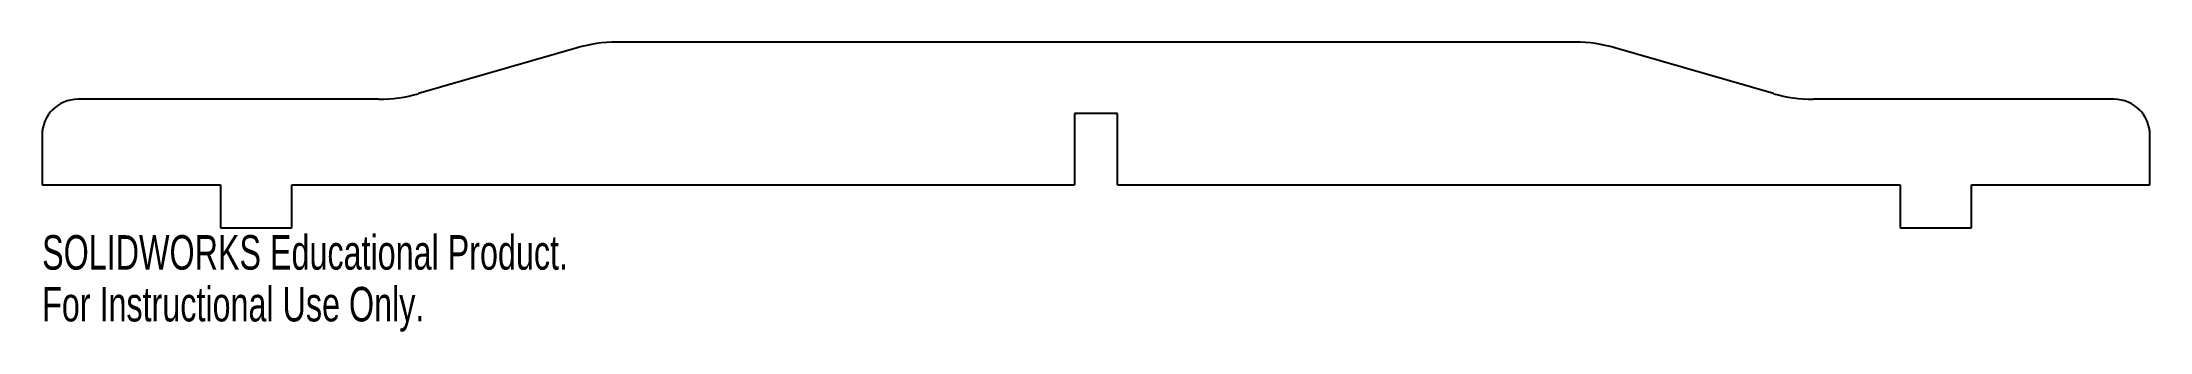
# Model space of a CAD drawing. Header units: millimetres. Extents: x -148 to 148, y -41 to 0.
import ezdxf

# ---------------------------------------------------------------- set-up
doc = ezdxf.new("R2010")
doc.units = ezdxf.units.MM
doc.styles.add('SLDTEXTSTYLE0', font='TXT', dxfattribs={"width": 0.7})

msp = doc.modelspace()

# ---------------------------------------------------------------- linework, layer by layer
at = {"color": 7, "linetype": 'Continuous', "lineweight": 25}
for p, q in [((67.17, 0), (-67.17, 0)), ((-72.72, -0.79), (-94.94, -7.21)), ((94.94, -7.21), (72.72, -0.79)), ((-100.5, -8), (-142.67, -8)), ((142.67, -8), (100.5, -8)), ((-3, -10), (-3, -20)), ((3, -10), (-3, -10)), ((3, -20), (3, -10)), ((-147.67, -13), (-147.67, -20)), ((147.67, -20), (147.67, -13)), ((-147.67, -20), (-122.67, -20)), ((-122.67, -20), (-122.67, -26)), ((-112.67, -26), (-112.67, -20)), ((-112.67, -20), (-3, -20)), ((3, -20), (112.67, -20)), ((112.67, -20), (112.67, -26)), ((122.67, -26), (122.67, -20)), ((122.67, -20), (147.67, -20)), ((-122.67, -26), (-112.67, -26)), ((112.67, -26), (122.67, -26))]:
    msp.add_line(p, q, dxfattribs=at)
for centre, radius, start, end in [((-67.17, -20), 20, 90, 106.1276), ((67.17, -20), 20, 73.8724, 90), ((-142.67, -13), 5, 90, 180), ((-100.5, 12), 20, 270, 286.1276), ((100.5, 12), 20, 253.8724, 270), ((142.67, -13), 5, 0, 90)]:
    msp.add_arc(centre, radius, start, end, dxfattribs=at)

# ---------------------------------------------------------------- texts
at = {"color": 7, "linetype": 'Continuous', "char_height": 4.8336, "attachment_point": 1, "style": 'SLDTEXTSTYLE0'}
for s, insert in [('SOLIDWORKS Educational Product.', (-147.67, -27.02)), ('For Instructional Use Only.', (-147.67, -34.27))]:
    msp.add_mtext(s, dxfattribs=dict(at, insert=insert))

doc.saveas('drawing.dxf')
